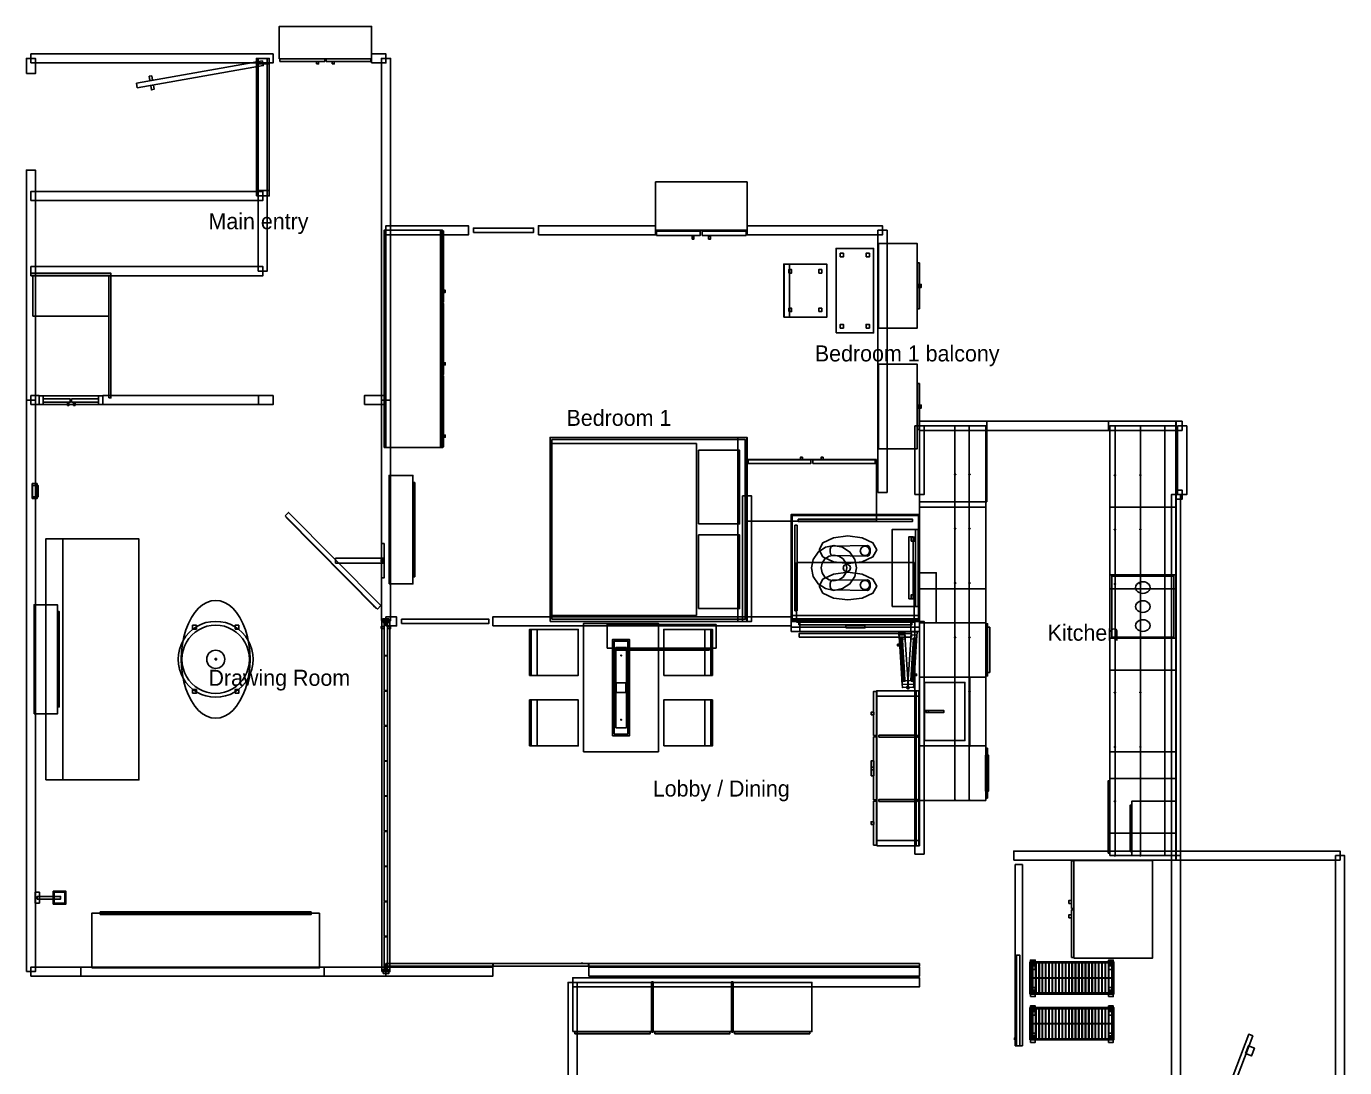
# Model space of a CAD drawing. Header units: millimetres. Extents: x -13255 to -918, y 1345 to 17871.
# Drawn here: x -13255 to -918, y 8128 to 17871 of the extents above; entities that cross this region are included whole.
import ezdxf

# ---------------------------------------------------------------- set-up
doc = ezdxf.new("R2010")
doc.units = ezdxf.units.MM
for name, color, linetype in [('FURNITURE', 8, 'CONTINUOUS'), ('ROOM_LABELS', 3, 'CONTINUOUS'), ('WALLS', 7, 'CONTINUOUS'), ('WINDOWS', 4, 'CONTINUOUS')]:
    doc.layers.add(name, color=color, linetype=linetype)

msp = doc.modelspace()

# ---------------------------------------------------------------- linework, layer by layer
at = {"layer": 'FURNITURE'}
for points in [[(-10889, 17566), (-10024, 17566), (-10024, 17871), (-10889, 17871)], [(-12225, 17341), (-12217, 17296), (-11038, 17504), (-11046, 17548)], [(-11102, 17521), (-10982, 17521), (-10982, 17571), (-11102, 17571)], [(-11102, 16284), (-10982, 16284), (-10982, 17571), (-11102, 17571)], [(-11085, 16284), (-11000, 16284), (-11000, 17571), (-11085, 17571)], [(-10883, 17541), (-10462, 17541), (-10462, 17566), (-10883, 17566)], [(-10539, 17520), (-10521, 17520), (-10521, 17542), (-10539, 17542)], [(-10450, 17541), (-10030, 17541), (-10030, 17566), (-10450, 17566)], [(-10392, 17520), (-10374, 17520), (-10374, 17542), (-10392, 17542)], [(-12106, 17404), (-12099, 17364), (-12075, 17368), (-12082, 17408)], [(-12091, 17317), (-12084, 17277), (-12059, 17282), (-12066, 17321)], [(-7367, 15963), (-6510, 15963), (-6510, 16415), (-7367, 16415)], [(-11102, 16284), (-10982, 16284), (-10982, 16334), (-11102, 16334)], [(-9908, 13930), (-9360, 13930), (-9360, 15963), (-9908, 15963)], [(-9890, 13930), (-9378, 13930), (-9378, 15963), (-9890, 15963)], [(-9376, 15292), (-9351, 15292), (-9351, 15956), (-9376, 15956)], [(-9072, 15943), (-8508, 15943), (-8508, 15983), (-9072, 15983)], [(-7358, 15915), (-6948, 15915), (-6948, 15954), (-7358, 15954)], [(-6929, 15915), (-6519, 15915), (-6519, 15954), (-6929, 15954)], [(-7025, 15881), (-7007, 15881), (-7007, 15909), (-7025, 15909)], [(-6870, 15881), (-6852, 15881), (-6852, 15909), (-6870, 15909)], [(-5678, 15003), (-5326, 15003), (-5326, 15793), (-5678, 15793)], [(-5280, 15048), (-4917, 15048), (-4917, 15839), (-5280, 15839)], [(-5638, 15714), (-5608, 15714), (-5608, 15748), (-5638, 15748)], [(-5396, 15714), (-5366, 15714), (-5366, 15748), (-5396, 15748)], [(-13212, 15541), (-12463, 15541), (-12463, 15561), (-13212, 15561)], [(-6167, 15150), (-5764, 15150), (-5764, 15647), (-6167, 15647)], [(-6162, 15150), (-6112, 15150), (-6112, 15647), (-6162, 15647)], [(-6121, 15563), (-6093, 15563), (-6093, 15595), (-6121, 15595)], [(-5839, 15563), (-5811, 15563), (-5811, 15595), (-5839, 15595)], [(-4916, 15229), (-4898, 15229), (-4898, 15658), (-4916, 15658)], [(-13193, 15159), (-12482, 15159), (-12482, 15541), (-13193, 15541)], [(-12482, 14395), (-12463, 14395), (-12463, 15541), (-12482, 15541)], [(-4905, 15429), (-4880, 15429), (-4880, 15457), (-4905, 15457)], [(-9353, 15381), (-9335, 15381), (-9335, 15402), (-9353, 15402)], [(-9376, 14614), (-9351, 14614), (-9351, 15278), (-9376, 15278)], [(-6121, 15202), (-6093, 15202), (-6093, 15233), (-6121, 15233)], [(-5839, 15202), (-5811, 15202), (-5811, 15233), (-5839, 15233)], [(-5638, 15048), (-5608, 15048), (-5608, 15082), (-5638, 15082)], [(-5396, 15048), (-5366, 15048), (-5366, 15082), (-5396, 15082)], [(-9353, 14704), (-9335, 14704), (-9335, 14724), (-9353, 14724)], [(-5280, 13919), (-4917, 13919), (-4917, 14709), (-5280, 14709)], [(-9376, 13937), (-9351, 13937), (-9351, 14601), (-9376, 14601)], [(-4916, 14099), (-4898, 14099), (-4898, 14529), (-4916, 14529)], [(-13135, 14334), (-12540, 14334), (-12540, 14415), (-13135, 14415)], [(-13135, 14334), (-13097, 14334), (-13097, 14415), (-13135, 14415)], [(-13097, 14354), (-12844, 14354), (-12844, 14385), (-13097, 14385)], [(-12870, 14324), (-12857, 14324), (-12857, 14354), (-12870, 14354)], [(-12832, 14354), (-12579, 14354), (-12579, 14385), (-12832, 14385)], [(-12813, 14324), (-12799, 14324), (-12799, 14354), (-12813, 14354)], [(-12579, 14334), (-12540, 14334), (-12540, 14415), (-12579, 14415)], [(-4905, 14300), (-4880, 14300), (-4880, 14328), (-4905, 14328)], [(-4897, 13371), (-4277, 13371), (-4277, 14133), (-4897, 14133)], [(-4897, 11783), (-4566, 11783), (-4566, 14133), (-4897, 14133)], [(-4897, 10629), (-4432, 10629), (-4432, 14133), (-4897, 14133)], [(-4897, 13423), (-4268, 13423), (-4268, 14133), (-4897, 14133)], [(-3116, 13371), (-2496, 13371), (-2496, 14133), (-3116, 14133)], [(-3065, 10112), (-2496, 10112), (-2496, 14133), (-3065, 14133)], [(-2827, 10112), (-2497, 10112), (-2497, 14133), (-2827, 14133)], [(-2602, 10112), (-2497, 10112), (-2497, 14133), (-2602, 14133)], [(-9353, 14026), (-9335, 14026), (-9335, 14047), (-9353, 14047)], [(-8354, 12304), (-6510, 12304), (-6510, 14025), (-8354, 14025)], [(-8354, 12360), (-6984, 12360), (-6984, 13968), (-8354, 13968)], [(-8336, 12324), (-6528, 12324), (-6528, 14005), (-8336, 14005)], [(-6596, 12304), (-6511, 12304), (-6511, 14025), (-6596, 14025)], [(-6964, 13216), (-6581, 13216), (-6581, 13905), (-6964, 13905)], [(-6011, 13815), (-5993, 13815), (-5993, 13840), (-6011, 13840)], [(-5818, 13815), (-5799, 13815), (-5799, 13840), (-5818, 13840)], [(-6510, 13243), (-5300, 13243), (-5300, 13817), (-6510, 13817)], [(-13200, 13452), (-13155, 13452), (-13155, 13593), (-13200, 13593)], [(-13198, 13470), (-13143, 13470), (-13143, 13575), (-13198, 13575)], [(-9860, 12654), (-9638, 12654), (-9638, 13670), (-9860, 13670)], [(-9635, 12722), (-9620, 12722), (-9620, 13603), (-9635, 13603)], [(-4570, 13678), (-4557, 13678), (-4557, 13680), (-4570, 13680)], [(-4435, 13678), (-4423, 13678), (-4423, 13680), (-4435, 13680)], [(-3074, 13669), (-3062, 13669), (-3062, 13672), (-3074, 13672)], [(-2836, 13669), (-2824, 13669), (-2824, 13672), (-2836, 13672)], [(-4897, 12608), (-4277, 12608), (-4277, 13371), (-4897, 13371)], [(-3116, 12608), (-2496, 12608), (-2496, 13371), (-3116, 13371)], [(-10832, 13291), (-9970, 12419), (-9939, 12451), (-10801, 13323)], [(-10826, 13280), (-9981, 12425), (-9979, 12427), (-10824, 13282)], [(-6097, 12304), (-4897, 12304), (-4897, 13304), (-6097, 13304)], [(-6087, 12314), (-4907, 12314), (-4907, 13294), (-6087, 13294)], [(-6062, 12404), (-6042, 12404), (-6042, 13204), (-6062, 13204)], [(-6032, 13239), (-4962, 13239), (-4962, 13259), (-6032, 13259)], [(-6964, 12424), (-6581, 12424), (-6581, 13113), (-6964, 13113)], [(-5837, 12974), (-5801, 12909), (-5702, 12861), (-5567, 12844), (-5432, 12861), (-5333, 12909), (-5297, 12974), (-5333, 13039), (-5432, 13086), (-5567, 13104), (-5702, 13086), (-5801, 13039)], [(-5151, 12444), (-4897, 12444), (-4897, 13164), (-5151, 13164)], [(-4997, 12514), (-4957, 12514), (-4957, 13094), (-4997, 13094)], [(-4974, 13055), (-4939, 13055), (-4939, 13093), (-4974, 13093)], [(-4935, 12444), (-4908, 12444), (-4908, 13164), (-4935, 13164)], [(-4570, 13170), (-4557, 13170), (-4557, 13172), (-4570, 13172)], [(-4435, 13170), (-4423, 13170), (-4423, 13172), (-4435, 13172)], [(-3074, 13161), (-3062, 13161), (-3062, 13164), (-3074, 13164)], [(-2836, 13161), (-2824, 13161), (-2824, 13164), (-2836, 13164)], [(-13074, 10821), (-12202, 10821), (-12202, 13076), (-13074, 13076)], [(-13074, 10821), (-12915, 10821), (-12915, 13076), (-13074, 13076)], [(-9932, 12711), (-9907, 12711), (-9907, 13031), (-9932, 13031)], [(-5907, 12804), (-5891, 12723), (-5845, 12655), (-5777, 12610), (-5697, 12594), (-5617, 12610), (-5548, 12655), (-5503, 12723), (-5487, 12804), (-5503, 12884), (-5548, 12952), (-5617, 12998), (-5697, 13014), (-5777, 12998), (-5845, 12952), (-5891, 12884)], [(-5733, 12950), (-5725, 12927), (-5712, 12919), (-5382, 12914), (-5368, 12923), (-5359, 12948), (-5359, 12979), (-5368, 13004), (-5382, 13014), (-5712, 13009), (-5725, 13000), (-5733, 12978)], [(-5452, 12964), (-5443, 12937), (-5421, 12921), (-5393, 12921), (-5371, 12937), (-5362, 12964), (-5371, 12990), (-5393, 13007), (-5421, 13007), (-5443, 12990)], [(-10361, 12848), (-9915, 12848), (-9915, 12894), (-10361, 12894)], [(-9935, 12862), (-9921, 12862), (-9921, 12880), (-9935, 12880)], [(-6047, 12304), (-4947, 12304), (-4947, 12854), (-6047, 12854)], [(-5817, 12804), (-5808, 12758), (-5782, 12719), (-5743, 12693), (-5697, 12684), (-5651, 12693), (-5612, 12719), (-5586, 12758), (-5577, 12804), (-5586, 12850), (-5612, 12889), (-5651, 12915), (-5697, 12924), (-5743, 12915), (-5782, 12889), (-5808, 12850)], [(-5612, 12804), (-5605, 12783), (-5588, 12771), (-5566, 12771), (-5549, 12783), (-5542, 12804), (-5549, 12824), (-5566, 12837), (-5588, 12837), (-5605, 12824)], [(-5837, 12634), (-5801, 12569), (-5702, 12521), (-5567, 12504), (-5432, 12521), (-5333, 12569), (-5297, 12634), (-5333, 12699), (-5432, 12746), (-5567, 12764), (-5702, 12746), (-5801, 12699)], [(-4897, 12291), (-4740, 12291), (-4740, 12759), (-4897, 12759)], [(-3116, 12146), (-2496, 12146), (-2496, 12739), (-3116, 12739)], [(-3098, 12156), (-2515, 12156), (-2515, 12728), (-3098, 12728)], [(-5733, 12630), (-5725, 12607), (-5712, 12599), (-5382, 12594), (-5368, 12603), (-5359, 12628), (-5359, 12659), (-5368, 12684), (-5382, 12694), (-5712, 12689), (-5725, 12680), (-5733, 12658)], [(-5452, 12644), (-5443, 12617), (-5421, 12601), (-5393, 12601), (-5371, 12617), (-5362, 12644), (-5371, 12670), (-5393, 12687), (-5421, 12687), (-5443, 12670)], [(-4897, 12291), (-4277, 12291), (-4277, 12608), (-4897, 12608)], [(-4570, 12661), (-4557, 12661), (-4557, 12664), (-4570, 12664)], [(-4435, 12661), (-4423, 12661), (-4423, 12664), (-4435, 12664)], [(-3116, 11846), (-2496, 11846), (-2496, 12608), (-3116, 12608)], [(-3074, 12653), (-3062, 12653), (-3062, 12655), (-3074, 12655)], [(-2874, 12620), (-2871, 12606), (-2865, 12593), (-2854, 12581), (-2840, 12573), (-2824, 12567), (-2806, 12565), (-2789, 12567), (-2773, 12573), (-2759, 12581), (-2748, 12593), (-2742, 12606), (-2739, 12620), (-2742, 12634), (-2748, 12648), (-2759, 12659), (-2773, 12668), (-2789, 12673), (-2806, 12675), (-2824, 12673), (-2840, 12668), (-2854, 12659), (-2865, 12648), (-2871, 12634)], [(-2836, 12653), (-2824, 12653), (-2824, 12655), (-2836, 12655)], [(-11805, 11949), (-11803, 11877), (-11794, 11806), (-11781, 11738), (-11762, 11673), (-11739, 11613), (-11711, 11559), (-11679, 11511), (-11644, 11471), (-11606, 11439), (-11567, 11416), (-11525, 11402), (-11483, 11397), (-11441, 11402), (-11400, 11416), (-11360, 11439), (-11322, 11471), (-11287, 11511), (-11256, 11559), (-11228, 11613), (-11204, 11673), (-11186, 11738), (-11172, 11806), (-11164, 11877), (-11161, 11949), (-11164, 12021), (-11172, 12091), (-11186, 12160), (-11204, 12224), (-11228, 12284), (-11256, 12339), (-11287, 12386), (-11322, 12426), (-11360, 12458), (-11400, 12481), (-11441, 12495), (-11483, 12500), (-11525, 12495), (-11567, 12481), (-11606, 12458), (-11644, 12426), (-11679, 12386), (-11711, 12339), (-11739, 12284), (-11762, 12224), (-11781, 12160), (-11794, 12091), (-11803, 12021)], [(-4974, 12515), (-4939, 12515), (-4939, 12553), (-4974, 12553)], [(-2874, 12442), (-2871, 12428), (-2865, 12415), (-2854, 12403), (-2840, 12395), (-2824, 12389), (-2806, 12387), (-2789, 12389), (-2773, 12395), (-2759, 12403), (-2748, 12415), (-2742, 12428), (-2739, 12442), (-2742, 12457), (-2748, 12470), (-2759, 12481), (-2773, 12490), (-2789, 12495), (-2806, 12497), (-2824, 12495), (-2840, 12490), (-2854, 12481), (-2865, 12470), (-2871, 12457)], [(-13183, 11438), (-12965, 11438), (-12965, 12460), (-13183, 12460)], [(-12962, 11503), (-12947, 11503), (-12947, 12395), (-12962, 12395)], [(-12962, 11528), (-12947, 11528), (-12947, 12370), (-12962, 12370)], [(-10005, 12445), (-10001, 12440), (-9998, 12443), (-10003, 12447)], [(-6097, 12249), (-4897, 12249), (-4897, 12359), (-6097, 12359)], [(-11834, 11949), (-11831, 11902), (-11822, 11857), (-11807, 11813), (-11787, 11771), (-11762, 11733), (-11731, 11698), (-11697, 11667), (-11659, 11641), (-11617, 11621), (-11574, 11606), (-11529, 11597), (-11483, 11594), (-11437, 11597), (-11392, 11606), (-11349, 11621), (-11308, 11641), (-11270, 11667), (-11235, 11698), (-11205, 11733), (-11179, 11771), (-11159, 11813), (-11144, 11857), (-11135, 11902), (-11132, 11949), (-11135, 11995), (-11144, 12041), (-11159, 12085), (-11179, 12126), (-11205, 12165), (-11235, 12200), (-11270, 12230), (-11308, 12256), (-11349, 12277), (-11392, 12292), (-11437, 12301), (-11483, 12304), (-11529, 12301), (-11574, 12292), (-11617, 12277), (-11659, 12256), (-11697, 12230), (-11731, 12200), (-11762, 12165), (-11787, 12126), (-11807, 12085), (-11822, 12041), (-11831, 11995)], [(-11799, 11949), (-11797, 11907), (-11789, 11866), (-11775, 11826), (-11757, 11789), (-11734, 11754), (-11707, 11723), (-11676, 11695), (-11641, 11672), (-11604, 11653), (-11565, 11640), (-11524, 11632), (-11483, 11629), (-11442, 11632), (-11401, 11640), (-11362, 11653), (-11325, 11672), (-11291, 11695), (-11260, 11723), (-11232, 11754), (-11210, 11789), (-11191, 11826), (-11178, 11866), (-11170, 11907), (-11167, 11949), (-11170, 11991), (-11178, 12032), (-11191, 12071), (-11210, 12109), (-11232, 12143), (-11260, 12175), (-11291, 12202), (-11325, 12226), (-11362, 12244), (-11401, 12258), (-11442, 12266), (-11483, 12269), (-11524, 12266), (-11565, 12258), (-11604, 12244), (-11641, 12226), (-11676, 12202), (-11707, 12175), (-11734, 12143), (-11757, 12109), (-11775, 12071), (-11789, 12032), (-11797, 11991)], [(-11699, 12232), (-11664, 12232), (-11664, 12267), (-11699, 12267)], [(-11302, 12232), (-11268, 12232), (-11268, 12267), (-11302, 12267)], [(-9934, 12236), (-9906, 12236), (-9906, 12257), (-9934, 12257)], [(-9927, 9027), (-9853, 9027), (-9853, 12312), (-9927, 12312)], [(-9917, 12294), (-9863, 12294), (-9863, 12329), (-9917, 12329)], [(-9905, 11986), (-9875, 11986), (-9875, 12309), (-9905, 12309)], [(-9874, 12236), (-9846, 12236), (-9846, 12257), (-9874, 12257)], [(-9744, 12284), (-8927, 12284), (-8927, 12324), (-9744, 12324)], [(-8545, 11799), (-8475, 11799), (-8475, 12229), (-8545, 12229)], [(-8530, 11799), (-8090, 11799), (-8090, 12229), (-8530, 12229)], [(-8040, 11084), (-7340, 11084), (-7340, 12284), (-8040, 12284)], [(-7820, 12054), (-6800, 12054), (-6800, 12274), (-7820, 12274)], [(-7290, 11799), (-6850, 11799), (-6850, 12229), (-7290, 12229)], [(-6905, 11799), (-6835, 11799), (-6835, 12229), (-6905, 12229)], [(-6097, 12209), (-6017, 12209), (-6017, 12329), (-6097, 12329)], [(-6097, 12209), (-4897, 12209), (-4897, 12329), (-6097, 12329)], [(-6047, 12296), (-4947, 12296), (-4947, 12305), (-6047, 12305)], [(-6027, 12273), (-4967, 12273), (-4967, 12295), (-6027, 12295)], [(-5587, 12242), (-5407, 12242), (-5407, 12268), (-5587, 12268)], [(-4977, 12209), (-4897, 12209), (-4897, 12329), (-4977, 12329)], [(-4897, 11783), (-4277, 11783), (-4277, 12291), (-4897, 12291)], [(-4277, 11794), (-4259, 11794), (-4259, 12281), (-4277, 12281)], [(-4264, 11826), (-4239, 11826), (-4239, 12249), (-4264, 12249)], [(-2874, 12264), (-2871, 12250), (-2865, 12237), (-2854, 12225), (-2840, 12217), (-2824, 12211), (-2806, 12209), (-2789, 12211), (-2773, 12217), (-2759, 12225), (-2748, 12237), (-2742, 12250), (-2739, 12264), (-2742, 12279), (-2748, 12292), (-2759, 12303), (-2773, 12312), (-2789, 12318), (-2806, 12319), (-2824, 12318), (-2840, 12312), (-2854, 12303), (-2865, 12292), (-2871, 12279)], [(-7770, 11234), (-7610, 11234), (-7610, 12134), (-7770, 12134)], [(-7755, 11249), (-7625, 11249), (-7625, 12119), (-7755, 12119)], [(-6022, 12156), (-4972, 12156), (-4972, 12191), (-6022, 12191)], [(-5103, 12090), (-5102, 12075), (-5077, 12076), (-5078, 12091)], [(-5090, 12203), (-5086, 12138), (-5031, 12142), (-5035, 12206)], [(-5088, 12176), (-5059, 11712), (-5004, 11715), (-5034, 12179)], [(-5079, 12146), (-5054, 11742), (-5052, 11742), (-5077, 12146)], [(-5075, 12130), (-5073, 12131), (-5073, 12133), (-5075, 12133)], [(-5073, 12146), (-5048, 11742), (-5036, 11743), (-5061, 12147)], [(-5073, 12102), (-5071, 12102), (-5071, 12105), (-5073, 12104)], [(-5069, 12147), (-5043, 11743), (-5034, 11743), (-5060, 12147)], [(-5064, 12138), (-5057, 12030), (-5055, 12007), (-5063, 12132), (-5064, 12147)], [(-5058, 12139), (-5057, 12123), (-5037, 11805), (-5033, 11743), (-5033, 11752), (-5041, 11883), (-5049, 12008), (-5057, 12132), (-5058, 12147)], [(-5006, 11715), (-4951, 11712), (-4921, 12176), (-4976, 12179)], [(-4979, 12142), (-4924, 12138), (-4920, 12203), (-4975, 12206)], [(-4977, 11743), (-4973, 11805), (-4968, 11883), (-4952, 12139), (-4952, 12147), (-4953, 12132), (-4961, 12008), (-4977, 11752)], [(-4976, 11743), (-4967, 11743), (-4941, 12147), (-4950, 12147)], [(-4974, 11743), (-4962, 11742), (-4937, 12146), (-4949, 12147)], [(-4958, 11742), (-4956, 11742), (-4931, 12146), (-4933, 12146)], [(-4955, 12007), (-4953, 12030), (-4946, 12138), (-4946, 12147), (-4947, 12132)], [(-4939, 12102), (-4937, 12102), (-4936, 12104), (-4938, 12105)], [(-4937, 12131), (-4935, 12130), (-4935, 12133), (-4937, 12133)], [(-4570, 12153), (-4557, 12153), (-4557, 12156), (-4570, 12156)], [(-4435, 12153), (-4423, 12153), (-4423, 12156), (-4435, 12156)], [(-3074, 12144), (-3062, 12144), (-3062, 12147), (-3074, 12147)], [(-2836, 12144), (-2824, 12144), (-2824, 12147), (-2836, 12147)], [(-11567, 11949), (-11566, 11932), (-11561, 11916), (-11553, 11901), (-11543, 11889), (-11530, 11878), (-11515, 11870), (-11500, 11865), (-11483, 11864), (-11467, 11865), (-11451, 11870), (-11436, 11878), (-11424, 11889), (-11413, 11901), (-11405, 11916), (-11401, 11932), (-11399, 11949), (-11401, 11965), (-11405, 11981), (-11413, 11996), (-11424, 12009), (-11436, 12020), (-11451, 12028), (-11467, 12032), (-11483, 12034), (-11500, 12032), (-11515, 12028), (-11530, 12020), (-11543, 12009), (-11553, 11996), (-11561, 11981), (-11566, 11965)], [(-9905, 11657), (-9875, 11657), (-9875, 11981), (-9905, 11981)], [(-7755, 12036), (-6865, 12036), (-6865, 12051), (-7755, 12051)], [(-7740, 11309), (-7640, 11309), (-7640, 12059), (-7740, 12059)], [(-7730, 12036), (-6890, 12036), (-6890, 12051), (-7730, 12051)], [(-7693, 11981), (-7687, 11981), (-7687, 11987), (-7693, 11987)], [(-5073, 11997), (-5068, 11916), (-5066, 11889), (-5063, 11883), (-5057, 11881), (-5052, 11884), (-5050, 11890), (-5050, 11897), (-5052, 11931), (-5056, 11992), (-5057, 12000), (-5060, 12005), (-5065, 12007), (-5071, 12005), (-5073, 11999)], [(-5073, 11978), (-5070, 11965), (-5066, 11960), (-5063, 11966), (-5062, 11978), (-5064, 11991), (-5069, 11996), (-5072, 11990)], [(-5072, 12076), (-5071, 12073), (-5069, 12073), (-5070, 12076)], [(-5070, 12044), (-5068, 12044), (-5068, 12047), (-5070, 12047)], [(-5068, 12015), (-5066, 12015), (-5066, 12018), (-5068, 12018)], [(-5066, 11986), (-5064, 11986), (-5064, 11989), (-5066, 11989)], [(-4960, 11890), (-4958, 11884), (-4952, 11881), (-4947, 11883), (-4944, 11889), (-4942, 11916), (-4941, 11930), (-4937, 11997), (-4937, 11999), (-4939, 12005), (-4945, 12007), (-4950, 12005), (-4953, 12000), (-4954, 11992), (-4957, 11945), (-4960, 11897)], [(-4948, 11978), (-4947, 11966), (-4944, 11960), (-4939, 11965), (-4937, 11978), (-4938, 11990), (-4941, 11996), (-4945, 11991)], [(-4946, 11986), (-4944, 11986), (-4944, 11989), (-4946, 11989)], [(-4944, 12015), (-4942, 12015), (-4942, 12018), (-4944, 12018)], [(-4942, 12044), (-4940, 12044), (-4940, 12047), (-4942, 12047)], [(-4940, 12073), (-4938, 12073), (-4938, 12076), (-4940, 12076)], [(-11489, 11943), (-11477, 11943), (-11477, 11955), (-11489, 11955)], [(-5069, 11910), (-5066, 11897), (-5062, 11892), (-5059, 11898), (-5058, 11910), (-5060, 11923), (-5064, 11928), (-5068, 11923)], [(-5064, 11957), (-5062, 11957), (-5062, 11960), (-5064, 11960)], [(-5063, 11931), (-5062, 11928), (-5060, 11928), (-5061, 11931)], [(-5061, 11899), (-5059, 11900), (-5059, 11903), (-5061, 11902)], [(-5059, 11871), (-5057, 11871), (-5057, 11874), (-5059, 11874)], [(-5057, 11842), (-5055, 11842), (-5055, 11845), (-5057, 11845)], [(-5047, 11883), (-5046, 11860), (-5045, 11840), (-5044, 11821), (-5043, 11805), (-5040, 11758), (-5039, 11743), (-5039, 11752)], [(-4971, 11743), (-4970, 11758), (-4962, 11883), (-4964, 11860), (-4971, 11752)], [(-4955, 11842), (-4953, 11842), (-4953, 11845), (-4955, 11845)], [(-4953, 11871), (-4951, 11871), (-4951, 11874), (-4953, 11874)], [(-4952, 11910), (-4951, 11898), (-4948, 11892), (-4944, 11897), (-4941, 11910), (-4942, 11923), (-4946, 11928), (-4950, 11923)], [(-4951, 11900), (-4949, 11899), (-4949, 11902), (-4951, 11903)], [(-4950, 11928), (-4948, 11928), (-4947, 11931), (-4949, 11931)], [(-4948, 11957), (-4946, 11957), (-4946, 11960), (-4948, 11960)], [(-3116, 11083), (-2496, 11083), (-2496, 11846), (-3116, 11846)], [(-7735, 11639), (-7645, 11639), (-7645, 11729), (-7735, 11729)], [(-5062, 11749), (-5057, 11684), (-5003, 11688), (-5007, 11752)], [(-5055, 11813), (-5053, 11813), (-5053, 11816), (-5055, 11816)], [(-5053, 11784), (-5051, 11784), (-5051, 11787), (-5053, 11787)], [(-5052, 11758), (-5051, 11755), (-5049, 11755), (-5050, 11758)], [(-5007, 11688), (-4952, 11684), (-4948, 11749), (-5003, 11752)], [(-4960, 11755), (-4958, 11755), (-4958, 11758), (-4960, 11758)], [(-4959, 11784), (-4957, 11784), (-4956, 11787), (-4958, 11787)], [(-4957, 11813), (-4955, 11813), (-4955, 11816), (-4957, 11816)], [(-4950, 11797), (-4925, 11795), (-4924, 11810), (-4949, 11812)], [(-4897, 11138), (-4425, 11138), (-4425, 11783), (-4897, 11783)], [(-4897, 11138), (-4566, 11138), (-4566, 11783), (-4897, 11783)], [(-4850, 11188), (-4471, 11188), (-4471, 11732), (-4850, 11732)], [(-4425, 11138), (-4277, 11138), (-4277, 11783), (-4425, 11783)], [(-11699, 11631), (-11664, 11631), (-11664, 11666), (-11699, 11666)], [(-11302, 11631), (-11268, 11631), (-11268, 11666), (-11302, 11666)], [(-9905, 11329), (-9875, 11329), (-9875, 11652), (-9905, 11652)], [(-5326, 11235), (-5298, 11235), (-5298, 11648), (-5326, 11648)], [(-5297, 10204), (-4897, 10204), (-4897, 11654), (-5297, 11654)], [(-5297, 11604), (-4897, 11604), (-4897, 11654), (-5297, 11654)], [(-5017, 11686), (-5015, 11678), (-5009, 11674), (-5002, 11673), (-4996, 11677), (-4993, 11684), (-4995, 11691), (-5001, 11696), (-5008, 11696), (-5014, 11693)], [(-4929, 10204), (-4904, 10204), (-4904, 11654), (-4929, 11654)], [(-4435, 11645), (-4423, 11645), (-4423, 11647), (-4435, 11647)], [(-3074, 11636), (-3062, 11636), (-3062, 11639), (-3074, 11639)], [(-2836, 11636), (-2824, 11636), (-2824, 11639), (-2836, 11639)], [(-8545, 11139), (-8475, 11139), (-8475, 11569), (-8545, 11569)], [(-8530, 11139), (-8090, 11139), (-8090, 11569), (-8530, 11569)], [(-7290, 11139), (-6850, 11139), (-6850, 11569), (-7290, 11569)], [(-6905, 11139), (-6835, 11139), (-6835, 11569), (-6905, 11569)], [(-7693, 11381), (-7687, 11381), (-7687, 11387), (-7693, 11387)], [(-5349, 11429), (-5325, 11429), (-5325, 11454), (-5349, 11454)], [(-4838, 11450), (-4812, 11450), (-4812, 11471), (-4838, 11471)], [(-4835, 11451), (-4670, 11451), (-4670, 11470), (-4835, 11470)], [(-9905, 11000), (-9875, 11000), (-9875, 11324), (-9905, 11324)], [(-5277, 11220), (-4917, 11220), (-4917, 11238), (-5277, 11238)], [(-5326, 10635), (-5298, 10635), (-5298, 11223), (-5326, 11223)], [(-4897, 10629), (-4566, 10629), (-4566, 11138), (-4897, 11138)], [(-4897, 10629), (-4277, 10629), (-4277, 11138), (-4897, 11138)], [(-4435, 11136), (-4423, 11136), (-4423, 11139), (-4435, 11139)], [(-4277, 10650), (-4261, 10650), (-4261, 11116), (-4277, 11116)], [(-3074, 11128), (-3062, 11128), (-3062, 11130), (-3074, 11130)], [(-2836, 11128), (-2824, 11128), (-2824, 11130), (-2836, 11130)], [(-9905, 10672), (-9875, 10672), (-9875, 10995), (-9905, 10995)], [(-5349, 10859), (-5325, 10859), (-5325, 10999), (-5349, 10999)], [(-4278, 10714), (-4252, 10714), (-4252, 11053), (-4278, 11053)], [(-3116, 10321), (-2496, 10321), (-2496, 11083), (-3116, 11083)], [(-5349, 10916), (-5325, 10916), (-5325, 10941), (-5349, 10941)], [(-3132, 10134), (-3117, 10134), (-3117, 10811), (-3132, 10811)], [(-3116, 10112), (-2496, 10112), (-2496, 10833), (-3116, 10833)], [(-9905, 10343), (-9875, 10343), (-9875, 10667), (-9905, 10667)], [(-5326, 10210), (-5298, 10210), (-5298, 10623), (-5326, 10623)], [(-5277, 10620), (-4917, 10620), (-4917, 10638), (-5277, 10638)], [(-4570, 10628), (-4557, 10628), (-4557, 10631), (-4570, 10631)], [(-4435, 10628), (-4423, 10628), (-4423, 10631), (-4435, 10631)], [(-3074, 10620), (-3062, 10620), (-3062, 10622), (-3074, 10622)], [(-2910, 10112), (-2496, 10112), (-2496, 10621), (-2910, 10621)], [(-2836, 10620), (-2824, 10620), (-2824, 10622), (-2836, 10622)], [(-2926, 10151), (-2910, 10151), (-2910, 10583), (-2926, 10583)], [(-5349, 10404), (-5325, 10404), (-5325, 10429), (-5349, 10429)], [(-9905, 10015), (-9875, 10015), (-9875, 10338), (-9905, 10338)], [(-5297, 10204), (-4897, 10204), (-4897, 10254), (-5297, 10254)], [(-3116, 10112), (-2496, 10112), (-2496, 10321), (-3116, 10321)], [(-9905, 9686), (-9875, 9686), (-9875, 10010), (-9905, 10010)], [(-4000, 8333), (-3933, 8333), (-3933, 10028), (-4000, 10028)], [(-3473, 9616), (-3451, 9616), (-3451, 10062), (-3473, 10062)], [(-3451, 9154), (-2716, 9154), (-2716, 10067), (-3451, 10067)], [(-3074, 10111), (-3062, 10111), (-3062, 10114), (-3074, 10114)], [(-2836, 10111), (-2824, 10111), (-2824, 10114), (-2836, 10114)], [(-13173, 9668), (-13133, 9668), (-13133, 9769), (-13173, 9769)], [(-13004, 9658), (-12885, 9658), (-12885, 9779), (-13004, 9779)], [(-12994, 9668), (-12895, 9668), (-12895, 9769), (-12994, 9769)], [(-13153, 9706), (-12935, 9706), (-12935, 9731), (-13153, 9731)], [(-9905, 9358), (-9875, 9358), (-9875, 9681), (-9905, 9681)], [(-3499, 9663), (-3475, 9663), (-3475, 9693), (-3499, 9693)], [(-12643, 9062), (-10512, 9062), (-10512, 9573), (-12643, 9573)], [(-12563, 9561), (-10591, 9561), (-10591, 9586), (-12563, 9586)], [(-3499, 9529), (-3475, 9529), (-3475, 9559), (-3499, 9559)], [(-3473, 9159), (-3451, 9159), (-3451, 9606), (-3473, 9606)], [(-9905, 9029), (-9875, 9029), (-9875, 9353), (-9905, 9353)], [(-3988, 8333), (-3959, 8333), (-3959, 9181), (-3988, 9181)], [(-3858, 9048), (-3814, 9048), (-3814, 9134), (-3858, 9134)], [(-3127, 9048), (-3083, 9048), (-3083, 9134), (-3127, 9134)], [(-9917, 9009), (-9863, 9009), (-9863, 9044), (-9917, 9044)], [(-9890, 9077), (-8890, 9077), (-8890, 9102), (-9890, 9102)], [(-9741, 9102), (-9738, 9102), (-9738, 9103), (-9741, 9103)], [(-9591, 9102), (-9588, 9102), (-9588, 9103), (-9591, 9103)], [(-9441, 9102), (-9438, 9102), (-9438, 9103), (-9441, 9103)], [(-9291, 9102), (-9288, 9102), (-9288, 9103), (-9291, 9103)], [(-9141, 9102), (-9138, 9102), (-9138, 9103), (-9141, 9103)], [(-8991, 9102), (-8988, 9102), (-8988, 9103), (-8991, 9103)], [(-8890, 9077), (-7990, 9077), (-7990, 9102), (-8890, 9102)], [(-8887, 9077), (-7993, 9077), (-7993, 9102), (-8887, 9102)], [(-8841, 9102), (-8838, 9102), (-8838, 9103), (-8841, 9103)], [(-8691, 9102), (-8688, 9102), (-8688, 9103), (-8691, 9103)], [(-8541, 9102), (-8538, 9102), (-8538, 9103), (-8541, 9103)], [(-8391, 9102), (-8388, 9102), (-8388, 9103), (-8391, 9103)], [(-8241, 9102), (-8238, 9102), (-8238, 9103), (-8241, 9103)], [(-8091, 9102), (-8088, 9102), (-8088, 9103), (-8091, 9103)], [(-8062, 9103), (-8048, 9103), (-8048, 9105), (-8062, 9105)], [(-7990, 9077), (-4897, 9077), (-4897, 9102), (-7990, 9102)], [(-7941, 9102), (-7938, 9102), (-7938, 9103), (-7941, 9103)], [(-7791, 9102), (-7788, 9102), (-7788, 9103), (-7791, 9103)], [(-7641, 9102), (-7638, 9102), (-7638, 9103), (-7641, 9103)], [(-7491, 9102), (-7488, 9102), (-7488, 9103), (-7491, 9103)], [(-7341, 9102), (-7338, 9102), (-7338, 9103), (-7341, 9103)], [(-7191, 9102), (-7188, 9102), (-7188, 9103), (-7191, 9103)], [(-7041, 9102), (-7038, 9102), (-7038, 9103), (-7041, 9103)], [(-6891, 9102), (-6888, 9102), (-6888, 9103), (-6891, 9103)], [(-6741, 9102), (-6738, 9102), (-6738, 9103), (-6741, 9103)], [(-6591, 9102), (-6588, 9102), (-6588, 9103), (-6591, 9103)], [(-6441, 9102), (-6438, 9102), (-6438, 9103), (-6441, 9103)], [(-6291, 9102), (-6288, 9102), (-6288, 9103), (-6291, 9103)], [(-6141, 9102), (-6138, 9102), (-6138, 9103), (-6141, 9103)], [(-5991, 9102), (-5988, 9102), (-5988, 9103), (-5991, 9103)], [(-5841, 9102), (-5838, 9102), (-5838, 9103), (-5841, 9103)], [(-5691, 9102), (-5688, 9102), (-5688, 9103), (-5691, 9103)], [(-5541, 9102), (-5538, 9102), (-5538, 9103), (-5541, 9103)], [(-5391, 9102), (-5388, 9102), (-5388, 9103), (-5391, 9103)], [(-5241, 9102), (-5238, 9102), (-5238, 9103), (-5241, 9103)], [(-5091, 9102), (-5088, 9102), (-5088, 9103), (-5091, 9103)], [(-4941, 9102), (-4938, 9102), (-4938, 9103), (-4941, 9103)], [(-3864, 9108), (-3077, 9108), (-3077, 9118), (-3864, 9118)], [(-3864, 8817), (-3852, 8817), (-3852, 9118), (-3864, 9118)], [(-3854, 9081), (-3819, 9081), (-3819, 9110), (-3854, 9110)], [(-3845, 9088), (-3827, 9088), (-3827, 9103), (-3845, 9103)], [(-3841, 8827), (-3837, 8827), (-3837, 9108), (-3841, 9108)], [(-3810, 8827), (-3806, 8827), (-3806, 9108), (-3810, 9108)], [(-3779, 8827), (-3775, 8827), (-3775, 9108), (-3779, 9108)], [(-3748, 8827), (-3744, 8827), (-3744, 9108), (-3748, 9108)], [(-3717, 8827), (-3713, 8827), (-3713, 9108), (-3717, 9108)], [(-3686, 8827), (-3682, 8827), (-3682, 9108), (-3686, 9108)], [(-3655, 8827), (-3651, 8827), (-3651, 9108), (-3655, 9108)], [(-3624, 8827), (-3620, 8827), (-3620, 9108), (-3624, 9108)], [(-3593, 8827), (-3589, 8827), (-3589, 9108), (-3593, 9108)], [(-3562, 8827), (-3558, 8827), (-3558, 9108), (-3562, 9108)], [(-3531, 8827), (-3527, 8827), (-3527, 9108), (-3531, 9108)], [(-3500, 8827), (-3496, 8827), (-3496, 9108), (-3500, 9108)], [(-3470, 8827), (-3465, 8827), (-3465, 9108), (-3470, 9108)], [(-3439, 8827), (-3434, 8827), (-3434, 9108), (-3439, 9108)], [(-3408, 8827), (-3403, 8827), (-3403, 9108), (-3408, 9108)], [(-3377, 8827), (-3372, 8827), (-3372, 9108), (-3377, 9108)], [(-3346, 8827), (-3341, 8827), (-3341, 9108), (-3346, 9108)], [(-3315, 8827), (-3310, 8827), (-3310, 9108), (-3315, 9108)], [(-3284, 8827), (-3279, 8827), (-3279, 9108), (-3284, 9108)], [(-3253, 8827), (-3248, 8827), (-3248, 9108), (-3253, 9108)], [(-3222, 8827), (-3217, 8827), (-3217, 9108), (-3222, 9108)], [(-3191, 8827), (-3186, 8827), (-3186, 9108), (-3191, 9108)], [(-3160, 8827), (-3155, 8827), (-3155, 9108), (-3160, 9108)], [(-3129, 8827), (-3125, 8827), (-3125, 9108), (-3129, 9108)], [(-3122, 9081), (-3087, 9081), (-3087, 9110), (-3122, 9110)], [(-3114, 9088), (-3096, 9088), (-3096, 9103), (-3114, 9103)], [(-3098, 8827), (-3094, 8827), (-3094, 9108), (-3098, 9108)], [(-3089, 8817), (-3077, 8817), (-3077, 9118), (-3089, 9118)], [(-8142, 8466), (-5903, 8466), (-5903, 8926), (-8142, 8926)], [(-7404, 8461), (-7388, 8461), (-7388, 8931), (-7404, 8931)], [(-6657, 8461), (-6641, 8461), (-6641, 8931), (-6657, 8931)], [(-3852, 8965), (-3089, 8965), (-3089, 8970), (-3852, 8970)], [(-3864, 8817), (-3077, 8817), (-3077, 8827), (-3864, 8827)], [(-3858, 8793), (-3814, 8793), (-3814, 8879), (-3858, 8879)], [(-3854, 8826), (-3819, 8826), (-3819, 8854), (-3854, 8854)], [(-3845, 8832), (-3827, 8832), (-3827, 8848), (-3845, 8848)], [(-3127, 8793), (-3083, 8793), (-3083, 8879), (-3127, 8879)], [(-3122, 8826), (-3087, 8826), (-3087, 8854), (-3122, 8854)], [(-3114, 8832), (-3096, 8832), (-3096, 8848), (-3114, 8848)], [(-3864, 8680), (-3077, 8680), (-3077, 8690), (-3864, 8690)], [(-3864, 8389), (-3852, 8389), (-3852, 8690), (-3864, 8690)], [(-3858, 8620), (-3814, 8620), (-3814, 8706), (-3858, 8706)], [(-3854, 8653), (-3819, 8653), (-3819, 8682), (-3854, 8682)], [(-3845, 8659), (-3827, 8659), (-3827, 8675), (-3845, 8675)], [(-3841, 8399), (-3837, 8399), (-3837, 8680), (-3841, 8680)], [(-3810, 8399), (-3806, 8399), (-3806, 8680), (-3810, 8680)], [(-3779, 8399), (-3775, 8399), (-3775, 8680), (-3779, 8680)], [(-3748, 8399), (-3744, 8399), (-3744, 8680), (-3748, 8680)], [(-3717, 8399), (-3713, 8399), (-3713, 8680), (-3717, 8680)], [(-3686, 8399), (-3682, 8399), (-3682, 8680), (-3686, 8680)], [(-3655, 8399), (-3651, 8399), (-3651, 8680), (-3655, 8680)], [(-3624, 8399), (-3620, 8399), (-3620, 8680), (-3624, 8680)], [(-3593, 8399), (-3589, 8399), (-3589, 8680), (-3593, 8680)], [(-3562, 8399), (-3558, 8399), (-3558, 8680), (-3562, 8680)], [(-3531, 8399), (-3527, 8399), (-3527, 8680), (-3531, 8680)], [(-3500, 8399), (-3496, 8399), (-3496, 8680), (-3500, 8680)], [(-3470, 8399), (-3465, 8399), (-3465, 8680), (-3470, 8680)], [(-3439, 8399), (-3434, 8399), (-3434, 8680), (-3439, 8680)], [(-3408, 8399), (-3403, 8399), (-3403, 8680), (-3408, 8680)], [(-3377, 8399), (-3372, 8399), (-3372, 8680), (-3377, 8680)], [(-3346, 8399), (-3341, 8399), (-3341, 8680), (-3346, 8680)], [(-3315, 8399), (-3310, 8399), (-3310, 8680), (-3315, 8680)], [(-3284, 8399), (-3279, 8399), (-3279, 8680), (-3284, 8680)], [(-3253, 8399), (-3248, 8399), (-3248, 8680), (-3253, 8680)], [(-3222, 8399), (-3217, 8399), (-3217, 8680), (-3222, 8680)], [(-3191, 8399), (-3186, 8399), (-3186, 8680), (-3191, 8680)], [(-3160, 8399), (-3155, 8399), (-3155, 8680), (-3160, 8680)], [(-3129, 8399), (-3125, 8399), (-3125, 8680), (-3129, 8680)], [(-3127, 8620), (-3083, 8620), (-3083, 8706), (-3127, 8706)], [(-3122, 8653), (-3087, 8653), (-3087, 8682), (-3122, 8682)], [(-3114, 8659), (-3096, 8659), (-3096, 8675), (-3114, 8675)], [(-3098, 8399), (-3094, 8399), (-3094, 8680), (-3098, 8680)], [(-3089, 8389), (-3077, 8389), (-3077, 8690), (-3089, 8690)], [(-3852, 8537), (-3089, 8537), (-3089, 8542), (-3852, 8542)], [(-8121, 8445), (-7417, 8445), (-7417, 8463), (-8121, 8463)], [(-7375, 8445), (-6671, 8445), (-6671, 8463), (-7375, 8463)], [(-6628, 8445), (-5924, 8445), (-5924, 8463), (-6628, 8463)], [(-4009, 8390), (-3988, 8390), (-3988, 8405), (-4009, 8405)], [(-3864, 8389), (-3077, 8389), (-3077, 8399), (-3864, 8399)], [(-3858, 8364), (-3814, 8364), (-3814, 8451), (-3858, 8451)], [(-3854, 8397), (-3819, 8397), (-3819, 8426), (-3854, 8426)], [(-3845, 8404), (-3827, 8404), (-3827, 8419), (-3845, 8419)], [(-3127, 8364), (-3083, 8364), (-3083, 8451), (-3127, 8451)], [(-3122, 8397), (-3087, 8397), (-3087, 8426), (-3122, 8426)], [(-3114, 8404), (-3096, 8404), (-3096, 8419), (-3114, 8419)], [(-2040, 7848), (-2003, 7833), (-1778, 8425), (-1815, 8441)], [(-1845, 8261), (-1790, 8238), (-1763, 8311), (-1818, 8333)]]:
    msp.add_lwpolyline(points, close=True, dxfattribs=at)
at = {"layer": 'WALLS'}
for points in [[(-13255, 17430), (-13170, 17430), (-13170, 17571), (-13255, 17571)], [(-13212, 17529), (-10946, 17529), (-10946, 17614), (-13212, 17614)], [(-10024, 17529), (-9890, 17529), (-9890, 17614), (-10024, 17614)], [(-9932, 14375), (-9847, 14375), (-9847, 17571), (-9932, 17571)], [(-13255, 14375), (-13170, 14375), (-13170, 16526), (-13255, 16526)], [(-13212, 16242), (-11042, 16242), (-11042, 16327), (-13212, 16327)], [(-11085, 15581), (-11000, 15581), (-11000, 16284), (-11085, 16284)], [(-9890, 15920), (-9118, 15920), (-9118, 16005), (-9890, 16005)], [(-8463, 15920), (-7367, 15920), (-7367, 16005), (-8463, 16005)], [(-13212, 15538), (-11042, 15538), (-11042, 15623), (-13212, 15623)], [(-13255, 9027), (-13170, 9027), (-13170, 14375), (-13255, 14375)], [(-13212, 14332), (-13135, 14332), (-13135, 14417), (-13212, 14417)], [(-12540, 14332), (-10946, 14332), (-10946, 14417), (-12540, 14417)], [(-12540, 14332), (-11082, 14332), (-11082, 14417), (-12540, 14417)], [(-10091, 14332), (-9890, 14332), (-9890, 14417), (-10091, 14417)], [(-9932, 12312), (-9847, 12312), (-9847, 14375), (-9932, 14375)], [(-4939, 13490), (-4854, 13490), (-4854, 14133), (-4939, 14133)], [(-4897, 14091), (-4265, 14091), (-4265, 14176), (-4897, 14176)], [(-3129, 14091), (-2496, 14091), (-2496, 14176), (-3129, 14176)], [(-2497, 14091), (-2439, 14091), (-2439, 14176), (-2497, 14176)], [(-2481, 13490), (-2396, 13490), (-2396, 14133), (-2481, 14133)], [(-6501, 13780), (-5914, 13780), (-5914, 13814), (-6501, 13814)], [(-5896, 13780), (-5310, 13780), (-5310, 13814), (-5896, 13814)], [(-6553, 12304), (-6468, 12304), (-6468, 13478), (-6553, 13478)], [(-2539, 10112), (-2454, 10112), (-2454, 13490), (-2539, 13490)], [(-2497, 13447), (-2439, 13447), (-2439, 13532), (-2497, 13532)], [(-9890, 12261), (-9790, 12261), (-9790, 12346), (-9890, 12346)], [(-8890, 12261), (-6097, 12261), (-6097, 12346), (-8890, 12346)], [(-4939, 10127), (-4854, 10127), (-4854, 12304), (-4939, 12304)], [(-4014, 10070), (-2496, 10070), (-2496, 10155), (-4014, 10155)], [(-2497, 10070), (-960, 10070), (-960, 10155), (-2497, 10155)], [(-2539, 7841), (-2454, 7841), (-2454, 10112), (-2539, 10112)], [(-1003, 7841), (-918, 7841), (-918, 10112), (-1003, 10112)], [(-13212, 8984), (-12746, 8984), (-12746, 9069), (-13212, 9069)], [(-10469, 8984), (-9890, 8984), (-9890, 9069), (-10469, 9069)], [(-9890, 8984), (-8890, 8984), (-8890, 9069), (-9890, 9069)], [(-7990, 8984), (-4897, 8984), (-4897, 9069), (-7990, 9069)], [(-8185, 6361), (-8100, 6361), (-8100, 8926), (-8185, 8926)], [(-8142, 8884), (-4897, 8884), (-4897, 8969), (-8142, 8969)]]:
    msp.add_lwpolyline(points, close=True, dxfattribs=at)
at = {"layer": 'WINDOWS'}
for points in [[(-6510, 15920), (-5243, 15920), (-5243, 16005), (-6510, 16005)], [(-5285, 13510), (-5200, 13510), (-5200, 15963), (-5285, 15963)], [(-4265, 14091), (-3129, 14091), (-3129, 14176), (-4265, 14176)], [(-12746, 8984), (-10469, 8984), (-10469, 9069), (-12746, 9069)]]:
    msp.add_lwpolyline(points, close=True, dxfattribs=at)

# ---------------------------------------------------------------- texts
at = {"layer": 'ROOM_LABELS'}
for s, p in [('Main entry', (-11551, 15973)), ('Bedroom 1 balcony', (-5876, 14736)), ('Bedroom 1', (-8200, 14133)), ('Kitchen', (-3697, 12123)), ('Drawing Room', (-11551, 11701)), ('Lobby / Dining', (-7393, 10665))]:
    msp.add_text(s, height=150, dxfattribs=at).set_placement(p)

doc.saveas('drawing.dxf')
